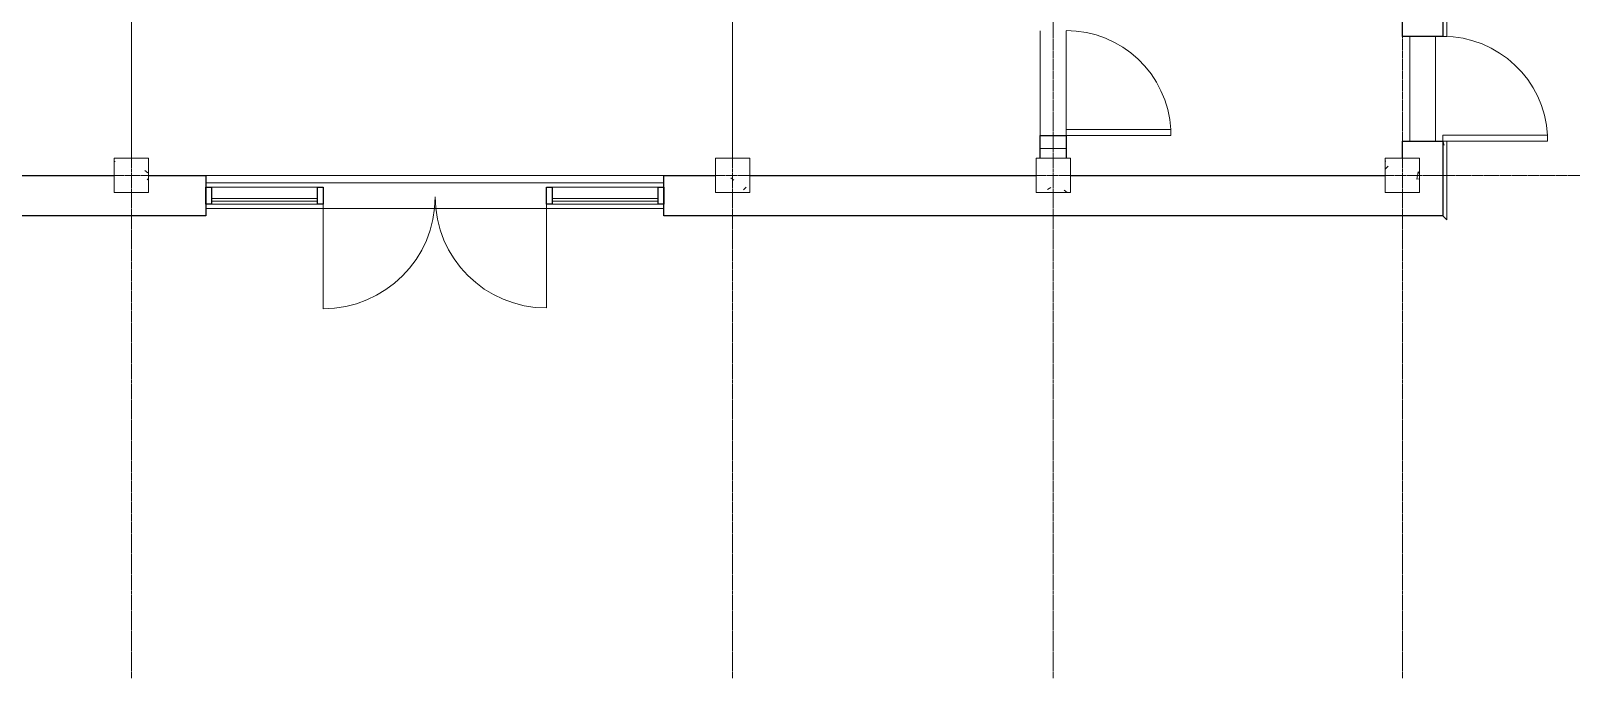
# Model space of a CAD drawing. Header units: millimetres. Extents: x -45493 to 8201, y -4031 to 23928.
# Drawn here: x -12401 to 1051, y -4031 to 1629 of the extents above; entities that cross this region are included whole.
import ezdxf

# ---------------------------------------------------------------- set-up
doc = ezdxf.new("R2010")
doc.units = ezdxf.units.MM
doc.linetypes.add('Grid Line', pattern=[22.225, 12.7, -3.175, 3.175, -3.175])
for name, color, linetype, lineweight in [('A-DOOR', 31, 'Continuous', 9), ('A-GLAZ-CURT', 52, 'Continuous', 9), ('A-GLAZ-CWMG', 51, 'Continuous', 9), ('A-WALL', 113, 'Continuous', 9), ('A-WALL-PATT', 111, 'Continuous', 9), ('I-WALL', 2, 'Continuous', 9), ('S-COLS', 52, 'Continuous', 9), ('S-GRID', 1, 'Continuous', 9)]:
    doc.layers.add(name, color=color, linetype=linetype, lineweight=lineweight)
pattern_1 = [(0, (-527.51, 0), (502.165, 203.2), [20.714, -355.91, 20.714, -355.91, -2008.66]), (0, (-527.51, 0), (502.165, 203.2), [-753.248, 20.714, -732.534, 20.714, -355.91, -878.789]), (0, (-527.51, 0), (502.165, 203.2), [-1883.12, 20.714, -230.368, 20.714, -606.992]), (109.631, (-339.2, 101.6), (-359.802, 602.307), [30.828, -529.68, -3549.89]), (109.631, (-339.2, 101.6), (-359.802, 602.307), [-560.51, 30.828, -529.68, -2989.382]), (109.631, (-339.2, 101.6), (-359.802, 602.307), [-1121.018, 30.828, -1090.19, -1868.364]), (109.631, (-339.2, 101.6), (-359.802, 602.307), [-2242.037, 30.828, -529.68, -1307.855]), (109.631, (-339.2, 101.6), (-359.802, 602.307), [-2802.546, 30.828, -342.845, -934.182]), (109.631, (-339.2, 101.6), (-359.802, 602.307), [-3176.22, 30.828, -903.354]), (250.369, (-276.43, 508), (-142.3562, -805.5062), [30.828, -529.68, -3549.89]), (250.369, (-276.43, 508), (-142.3562, -805.5062), [-560.51, 30.828, -529.68, -2989.382]), (250.369, (-276.43, 508), (-142.3562, -805.5062), [-1121.018, 30.828, -1090.19, -1868.364]), (250.369, (-276.43, 508), (-142.3562, -805.5062), [-2242.037, 30.828, -529.68, -1307.855]), (250.369, (-276.43, 508), (-142.3562, -805.5062), [-2802.546, 30.828, -342.845, -934.182]), (250.369, (-276.43, 508), (-142.3562, -805.5062), [-3176.22, 30.828, -903.354])]

# ---------------------------------------------------------------- blocks, each defined once
blk = doc.blocks.new('M_Concrete-Square-Column - 300 x 300mm-V1-1st Floor Dimensioned Plan')
at = {"layer": 'S-COLS'}
h = blk.add_hatch(dxfattribs=at)
h.set_pattern_fill('FP_2', color=256, style=0, pattern_type=2)
h.set_pattern_definition([(230, (352.4, 364.2), (-728.74, 63.76), [76.2, -838.2]), (175, (352.4, 364.2), (141, -764.2), [60.96, -670.56]), (280.45, (291.7, 369.54), (-587.8, -700.5), [64.76, -712.36]), (226.18, (352.4, 161), (-1084.3, 168.2), [114.3, -1257.3]), (276.64, (262.1, 175), (-949.6, -989.7), [97.14, -1068.54]), (171.18, (352.4, 161), (-949.6, -989.7), [91.44, -1005.84]), (201, (250.8, 211.8), (-606.46, 409.06), [76.2, -838.2]), (146, (250.8, 211.8), (-247.2, -736.75), [60.96, -670.56]), (251.45, (200.3, 245.9), (-853.7, -327.7), [64.76, -712.36]), (217.5, (352.43, 364.23), (-12.35, -338.22), [33.53, -628.904, 33.53, -647.19, -673.1]), (217.5, (352.43, 364.23), (-12.35, -338.22), [-1343.15, 33.53, -639.57]), (187.5, (352.43, 364.23), (-267.28, -400.72), [33.53, -354.58, 33.53, -613.66, -256.54]), (187.5, (352.43, 364.23), (-267.28, -400.72), [-1035.3, 33.53, -223.01]), (147.5, (579, 364.23), (-542.36, 22.915), [33.53, -220.47, 33.53, -758.95, -1051.56]), (147.5, (579, 364.23), (-542.36, 22.915), [-1046.48, 33.53, -1018.03]), (137.5, (680.6, 364.23), (-592.52, -101.7), [33.53, -296.67, 33.53, -492.76, -746.76]), (137.5, (680.6, 364.23), (-592.52, -101.7), [-856.49, 33.53, -713.23])])
h.paths.add_polyline_path([(150, 150), (-150, 150), (-150, -150), (150, -150)], flags=0)
for p, q in [((150, 150), (-150, 150)), ((-150, 150), (-150, -150)), ((150, -150), (150, 150)), ((-150, -150), (150, -150))]:
    blk.add_line(p, q, dxfattribs=at)
blk = doc.blocks.new('M_Concrete-Square-Column - 300 x 300mm-V4-1st Floor Dimensioned Plan')
at = {"layer": 'S-COLS'}
h = blk.add_hatch(dxfattribs=at)
h.set_pattern_fill('FP_5', color=256, style=0, pattern_type=2)
h.set_pattern_definition([(230, (3402.4, 364.2), (-728.74, 63.76), [76.2, -838.2]), (175, (3402.4, 364.2), (140.97, -764.23), [60.96, -670.56]), (280.45, (3341.7, 369.54), (-587.77, -700.47), [64.76, -712.36]), (226.184, (3402.4, 161), (-1084.32, 168.17), [114.3, -1257.3]), (276.636, (3312.1, 175), (-949.6, -989.7), [97.14, -1068.54]), (171.184, (3402.4, 161), (-949.62, -989.7), [91.44, -1005.84]), (201, (3300.8, 211.8), (-606.46, 409.06), [76.2, -838.2]), (146, (3300.8, 211.8), (-247.21, -736.75), [60.96, -670.56]), (251.45, (3250.3, 245.9), (-853.67, -327.69), [64.76, -712.36]), (217.5, (3402.43, 364.23), (-12.355, -338.22), [33.528, -628.904, 33.528, -647.192, -673.1]), (217.5, (3402.43, 364.23), (-12.355, -338.22), [-1343.15, 33.53, -639.57]), (187.5, (3402.43, 364.23), (-267.28, -400.722), [33.528, -354.584, 33.528, -613.664, -256.54]), (187.5, (3402.43, 364.23), (-267.28, -400.722), [-1035.304, 33.53, -223.01]), (147.5, (3629, 364.23), (-542.363, 22.915), [33.528, -220.472, 33.528, -758.952, -1051.56]), (147.5, (3629, 364.23), (-542.363, 22.915), [-1046.48, 33.53, -1018.03]), (137.5, (3730.6, 364.23), (-592.517, -101.707), [33.53, -296.67, 33.53, -492.76, -746.76]), (137.5, (3730.6, 364.23), (-592.517, -101.707), [-856.49, 33.53, -713.23])])
h.paths.add_polyline_path([(150, 150), (-150, 150), (-150, -150), (150, -150)], flags=0)
for p, q in [((150, 150), (-150, 150)), ((-150, 150), (-150, -150)), ((150, -150), (150, 150)), ((-150, -150), (150, -150))]:
    blk.add_line(p, q, dxfattribs=at)
blk = doc.blocks.new('M_Concrete-Square-Column - 300 x 300mm-V9-1st Floor Dimensioned Plan')
at = {"layer": 'S-COLS'}
h = blk.add_hatch(dxfattribs=at)
h.set_pattern_fill('FP_10', color=256, style=0, pattern_type=2)
h.set_pattern_definition([(230, (6202.4, 364.2), (-728.737, 63.756), [76.2, -838.2]), (175, (6202.4, 364.2), (140.97, -764.23), [60.96, -670.56]), (280.451, (6141.7, 369.54), (-587.77, -700.47), [64.76, -712.36]), (226.184, (6202.4, 161), (-1084.32, 168.17), [114.3, -1257.3]), (276.636, (6112.1, 175), (-949.61, -989.71), [97.14, -1068.54]), (171.184, (6202.4, 161), (-949.62, -989.7), [91.44, -1005.84]), (201, (6100.8, 211.8), (-606.46, 409.06), [76.2, -838.2]), (146, (6100.8, 211.8), (-247.21, -736.75), [60.96, -670.56]), (251.451, (6050.3, 245.9), (-853.67, -327.685), [64.76, -712.36]), (217.5, (6202.43, 364.23), (-12.355, -338.22), [33.528, -628.904, 33.528, -647.192, -673.1]), (217.5, (6202.43, 364.23), (-12.355, -338.22), [-1343.15, 33.53, -639.57]), (187.5, (6202.43, 364.23), (-267.279, -400.722), [33.528, -354.584, 33.528, -613.664, -256.54]), (187.5, (6202.43, 364.23), (-267.279, -400.722), [-1035.304, 33.53, -223.01]), (147.5, (6429, 364.23), (-542.363, 22.915), [33.528, -220.472, 33.528, -758.952, -1051.56]), (147.5, (6429, 364.23), (-542.363, 22.915), [-1046.48, 33.53, -1018.03]), (137.5, (6530.6, 364.23), (-592.517, -101.707), [33.528, -296.672, 33.528, -492.76, -746.76]), (137.5, (6530.6, 364.23), (-592.517, -101.707), [-856.49, 33.53, -713.23])])
h.paths.add_polyline_path([(150, 150), (-150, 150), (-150, -150), (150, -150)], flags=0)
for p, q in [((150, 150), (-150, 150)), ((-150, 150), (-150, -150)), ((150, -150), (150, 150)), ((-150, -150), (150, -150))]:
    blk.add_line(p, q, dxfattribs=at)
blk = doc.blocks.new('M_Concrete-Square-Column - 300 x 300mm-V12-1st Floor Dimensioned Plan')
at = {"layer": 'S-COLS'}
h = blk.add_hatch(dxfattribs=at)
h.set_pattern_fill('FP_13', color=256, style=0, pattern_type=2)
h.set_pattern_definition([(230, (11452.4, 364.2), (-728.737, 63.756), [76.2, -838.2]), (175, (11452.4, 364.2), (140.97, -764.23), [60.96, -670.56]), (280.451, (11391.7, 369.54), (-587.77, -700.467), [64.76, -712.36]), (226.184, (11452.4, 161), (-1084.316, 168.17), [114.3, -1257.3]), (276.636, (11362.1, 175), (-949.61, -989.71), [97.14, -1068.54]), (171.184, (11452.4, 161), (-949.62, -989.7), [91.44, -1005.84]), (201, (11350.8, 211.8), (-606.458, 409.06), [76.2, -838.2]), (146, (11350.8, 211.8), (-247.21, -736.753), [60.96, -670.56]), (251.451, (11300.3, 245.9), (-853.67, -327.685), [64.76, -712.36]), (217.5, (11452.42, 364.23), (-12.3547, -338.22), [33.528, -628.904, 33.528, -647.192, -673.1]), (217.5, (11452.42, 364.23), (-12.3547, -338.22), [-1343.152, 33.528, -639.572]), (187.5, (11452.42, 364.23), (-267.279, -400.722), [33.528, -354.584, 33.528, -613.664, -256.54]), (187.5, (11452.42, 364.23), (-267.279, -400.722), [-1035.304, 33.528, -223.012]), (147.5, (11679, 364.23), (-542.3633, 22.9153), [33.528, -220.472, 33.528, -758.952, -1051.56]), (147.5, (11679, 364.23), (-542.3633, 22.9153), [-1046.48, 33.528, -1018.032]), (137.5, (11780.6, 364.23), (-592.517, -101.707), [33.528, -296.672, 33.528, -492.76, -746.76]), (137.5, (11780.6, 364.23), (-592.517, -101.707), [-856.488, 33.528, -713.232])])
h.paths.add_polyline_path([(150, 150), (-150, 150), (-150, -150), (150, -150)], flags=0)
for p, q in [((150, 150), (-150, 150)), ((-150, 150), (-150, -150)), ((150, -150), (150, 150)), ((-150, -150), (150, -150))]:
    blk.add_line(p, q, dxfattribs=at)
blk = doc.blocks.new('Basic Wall _ Exterior - Brick and CMU on MTL_ Stud - ___-142494-1st Floor Dimensioned Plan')
at = {"layer": 'A-WALL-PATT'}
h = blk.add_hatch(dxfattribs=at)
h.set_pattern_fill('FP_31', color=256, style=0, pattern_type=2)
h.set_pattern_definition(pattern_1)
h.paths.add_polyline_path([(-35, 1579), (0, 1579), (0, 7450), (-35, 7485), (-35, 2530)], flags=0)
h = blk.add_hatch(dxfattribs=at)
h.set_pattern_fill('FP_31', color=256, style=0, pattern_type=2)
h.set_pattern_definition(pattern_1)
h.paths.add_polyline_path([(-35, -23), (0, 12), (0, 664), (-35, 664), (-35, 12)], flags=0)
at = {"layer": 'A-WALL'}
for p, q in [((-35, 7485), (0, 7450)), ((-35, 7485), (-35, 1579)), ((0, 1579), (-35, 1579)), ((-35, 664), (0, 664)), ((-35, 664), (-35, -23)), ((0, 12), (-35, -23))]:
    blk.add_line(p, q, dxfattribs=at)
blk = doc.blocks.new('M_Single-Flush - 0915 x 2134mm-145151-1st Floor Dimensioned Plan')
at = {"layer": 'A-DOOR', "lineweight": 18}
for p, q in [((406, -176), (406, -1091)), ((458, -176), (406, -176)), ((458, -176), (458, -1091)), ((458, -1091), (406, -1091))]:
    blk.add_line(p, q, dxfattribs=at)
at = {"layer": 'A-DOOR'}
blk.add_arc((458, -176), 917, 180, 266.8107, dxfattribs=at)
blk = doc.blocks.new('M_Single-Flush - 0915 x 2134mm-145189-1st Floor Dimensioned Plan')
at = {"layer": 'A-DOOR', "lineweight": 18}
for p, q in [((406, -112), (406, -1028)), ((458, -112), (406, -112)), ((458, -112), (458, -1028)), ((458, -1028), (406, -1028))]:
    blk.add_line(p, q, dxfattribs=at)
at = {"layer": 'A-DOOR'}
blk.add_arc((458, -112), 917, 180, 266.8107, dxfattribs=at)
blk = doc.blocks.new('System Panel - Glazed-150843-1st Floor Dimensioned Plan')
at = {"layer": 'A-GLAZ-CURT', "lineweight": 18}
for p, q in [((462.5, -24.5), (-462.5, -24.5)), ((-462.5, -24.5), (-462.5, -49.5)), ((-462.5, -49.5), (462.5, -49.5)), ((462.5, -49.5), (462.5, -24.5))]:
    blk.add_line(p, q, dxfattribs=at)
blk = doc.blocks.new('M_Curtain Wall-Store Front-Dbl - Store Front Double Door-151692-1st Floor Dimensioned Plan')
at = {"layer": 'A-DOOR', "lineweight": 18}
for p, q in [((-975, -10.55), (-975, -982.375)), ((975, -10.55), (975, -988.725))]:
    blk.add_line(p, q, dxfattribs=at)
at = {"layer": 'A-DOOR'}
for centre, radius, start, end in [((-975, -10.55), 971.825, 270, 0), ((975, -10.55), 978.175, 180, 270)]:
    blk.add_arc(centre, radius, start, end, dxfattribs=at)
blk = doc.blocks.new('Rectangular Mullion - 50 x 150mm-150753-1st Floor Dimensioned Plan')
at = {"layer": 'A-GLAZ-CWMG'}
for p, q in [((7777.425, 263.0125), (6852.425, 263.0125)), ((7777.425, 113.0125), (6852.425, 113.0125))]:
    blk.add_line(p, q, dxfattribs=at)
blk = doc.blocks.new('Rectangular Mullion - 50 x 150mm-150847-1st Floor Dimensioned Plan')
at = {"layer": 'A-GLAZ-CWMG', "lineweight": 25}
for p, q in [((-50, 75), (0, 75)), ((-50, -75), (-50, 75)), ((0, 75), (0, -75)), ((0, -75), (-50, -75))]:
    blk.add_line(p, q, dxfattribs=at)
blk = doc.blocks.new('Rectangular Mullion - 50 x 150mm-150850-1st Floor Dimensioned Plan')
at = {"layer": 'A-GLAZ-CWMG', "lineweight": 25}
for p, q in [((0, 75), (-50, 75)), ((-50, 75), (-50, -75)), ((0, -75), (0, 75)), ((-50, -75), (0, -75))]:
    blk.add_line(p, q, dxfattribs=at)
blk = doc.blocks.new('Rectangular Mullion - 50 x 150mm-150841-1st Floor Dimensioned Plan')
at = {"layer": 'A-GLAZ-CWMG', "lineweight": 25}
for p, q in [((-25, 75), (25, 75)), ((-25, -75), (-25, 75)), ((25, 75), (25, -75)), ((25, -75), (-25, -75))]:
    blk.add_line(p, q, dxfattribs=at)

msp = doc.modelspace()

# ---------------------------------------------------------------- hatches: boundary and pattern name
at = {"layer": 'A-WALL-PATT'}
h = msp.add_hatch(dxfattribs=at)
h.set_pattern_fill('FP_41', color=256, style=0, pattern_type=2)
h.set_pattern_definition([(0, (0, 0), (0, 300), []), (90, (0, 0), (-300, 2e-14), [])])
h.paths.add_polyline_path([(-3584.8, 514.2), (-3584.8, 714.2), (-3359.8, 714.2), (-3359.8, 514.2)], flags=0)
h.paths.add_polyline_path([(-3584.8, 1629.2), (-3584.8, 6964.2), (-3359.8, 6964.2), (-3359.8, 1629.2)], flags=0)

# ---------------------------------------------------------------- linework, layer by layer
at = {"layer": 'A-WALL', "lineweight": 25}
for p, q in [((-69.8, 7450.4), (-69.8, 1579.2)), ((-422.3, 1579.2), (-422.3, 6964.2)), ((-69.8, 1579.2), (-422.3, 1579.2)), ((-3584.8, 514.2), (-3584.8, 714.2)), ((-3584.8, 714.2), (-3359.8, 714.2)), ((-3359.8, 714.2), (-3359.8, 514.2)), ((-422.3, 514.2), (-422.3, 664.2)), ((-422.3, 664.2), (-69.8, 664.2)), ((-69.8, 664.2), (-69.8, 11.8)), ((-16622.3, 364.2), (-11672.3, 364.2)), ((-11372.3, 364.2), (-10872.3, 364.2)), ((-10872.3, 364.2), (-10872.3, 11.8)), ((-6872.3, 364.2), (-6422.3, 364.2)), ((-6872.3, 11.8), (-6872.3, 364.2)), ((-6122.3, 364.2), (-3622.3, 364.2)), ((-3322.3, 364.2), (-572.3, 364.2)), ((-10872.3, 11.8), (-41172.8, 11.8)), ((-69.8, 11.8), (-6872.3, 11.8))]:
    msp.add_line(p, q, dxfattribs=at)
at = {"layer": 'A-WALL'}
for p, q in [((-3584.8, 1629.2), (-3584.8, 714.2)), ((-3359.8, 714.2), (-3359.8, 1629.2)), ((-358.6, 1579.2), (-358.6, 664.2)), ((-133.6, 664.2), (-133.6, 1579.2)), ((-6872.3, 300.5), (-10872.3, 300.5)), ((-10872.3, 75.5), (-6872.3, 75.5))]:
    msp.add_line(p, q, dxfattribs=at)
at = {"layer": 'I-WALL'}
msp.add_lwpolyline([(-6272.3, 3214.2), (-6422.3, 3214.2), (-6422.3, 3364.2), (-11372.3, 3364.2), (-11372.3, 3214.2), (-11522.3, 3214.2), (-11522.3, 514.2), (-11372.3, 514.2), (-11372.3, 364.2), (-6422.3, 364.2), (-6422.3, 514.2), (-6272.3, 514.2)], close=True, dxfattribs=at)
at = {"layer": 'S-GRID', "linetype": 'Grid Line'}
for p, q in [((-11522.3, -4031.1), (-11522.3, 19281.6)), ((-6272.3, -4031.1), (-6272.3, 19281.6)), ((-3472.3, -4031.1), (-3472.3, 19281.6)), ((-422.3, -4031.1), (-422.3, 19281.6)), ((-45492.8, 364.2), (6901.3, 364.2))]:
    msp.add_line(p, q, dxfattribs=at)

# ---------------------------------------------------------------- block references
at = {"layer": 'A-DOOR', "xscale": -1}
for name, p, rotation in [('M_Single-Flush - 0915 x 2134mm-145189-1st Floor Dimensioned Plan', (-3472.3, 1171.7), 90.00000000000007), ('M_Single-Flush - 0915 x 2134mm-145151-1st Floor Dimensioned Plan', (-246.1, 1121.7), 90)]:
    msp.add_blockref(name, p, dxfattribs=dict(at, rotation=rotation))
msp.add_blockref('M_Curtain Wall-Store Front-Dbl - Store Front Double Door-151692-1st Floor Dimensioned Plan', (-8872.3, 188), dxfattribs=at)
at = {"layer": 'A-GLAZ-CURT', "xscale": -1}
for p in [(-10359.8, 188), (-7384.8, 188)]:
    msp.add_blockref('System Panel - Glazed-150843-1st Floor Dimensioned Plan', p, dxfattribs=at)
at = {"layer": 'A-GLAZ-CWMG', "extrusion": (0, 0, -1), "xscale": -1, "rotation": 180}
for name, p in [('Rectangular Mullion - 50 x 150mm-150847-1st Floor Dimensioned Plan', (10872.3, 188)), ('Rectangular Mullion - 50 x 150mm-150841-1st Floor Dimensioned Plan', (9872.3, 188)), ('Rectangular Mullion - 50 x 150mm-150841-1st Floor Dimensioned Plan', (7872.3, 188))]:
    msp.add_blockref(name, p, dxfattribs=at)
at = {"layer": 'A-GLAZ-CWMG', "xscale": -1}
for p in [(-3044.9, 0), (-69.8, 0)]:
    msp.add_blockref('Rectangular Mullion - 50 x 150mm-150753-1st Floor Dimensioned Plan', p, dxfattribs=at)
at = {"layer": 'A-GLAZ-CWMG', "xscale": -1, "rotation": 180}
msp.add_blockref('Rectangular Mullion - 50 x 150mm-150850-1st Floor Dimensioned Plan', (-6872.3, 188), dxfattribs=at)
at = {"layer": 'A-WALL', "xscale": -1}
msp.add_blockref('Basic Wall _ Exterior - Brick and CMU on MTL_ Stud - ___-142494-1st Floor Dimensioned Plan', (-69.8, 0), dxfattribs=at)
at = {"layer": 'S-COLS', "xscale": -1, "rotation": 180}
for name, p in [('M_Concrete-Square-Column - 300 x 300mm-V12-1st Floor Dimensioned Plan', (-11522.3, 364.2)), ('M_Concrete-Square-Column - 300 x 300mm-V9-1st Floor Dimensioned Plan', (-6272.3, 364.2)), ('M_Concrete-Square-Column - 300 x 300mm-V4-1st Floor Dimensioned Plan', (-3472.3, 364.2)), ('M_Concrete-Square-Column - 300 x 300mm-V1-1st Floor Dimensioned Plan', (-422.3, 364.2))]:
    msp.add_blockref(name, p, dxfattribs=at)

doc.saveas('drawing.dxf')
